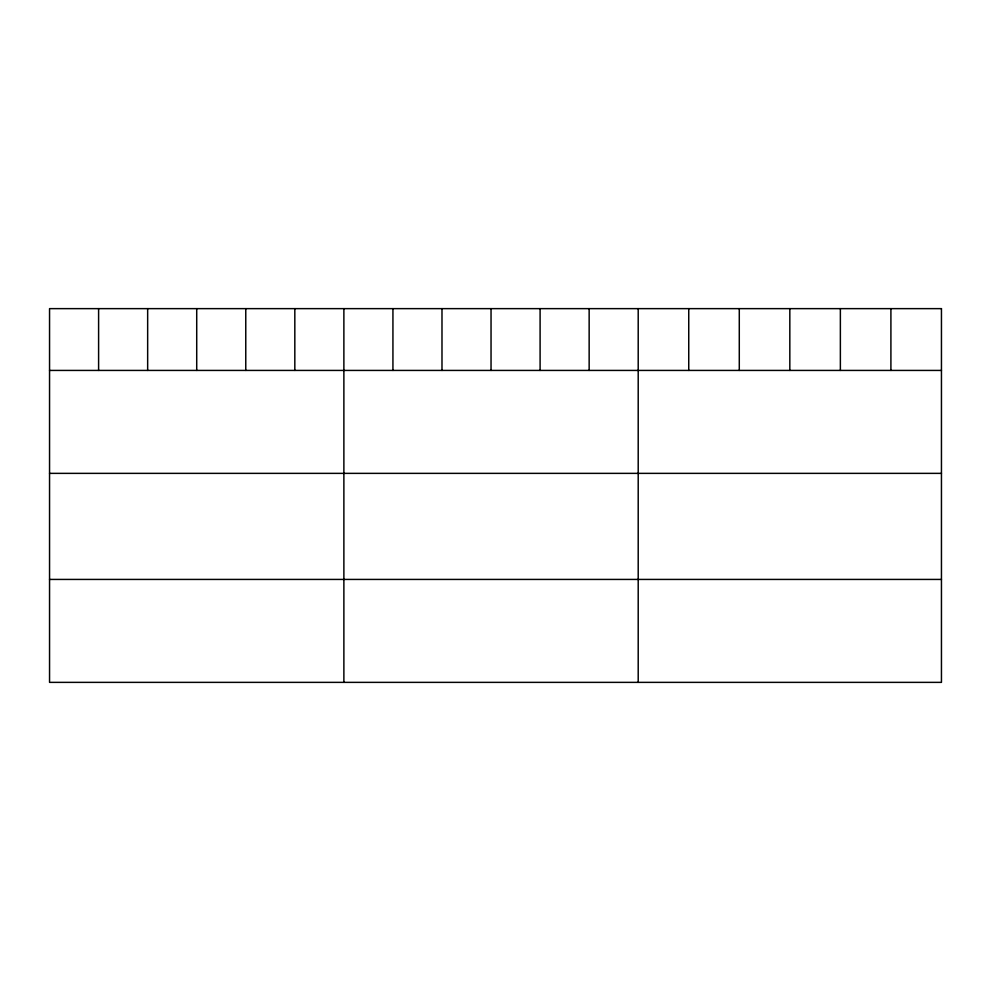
<?xml version="1.0" encoding="UTF-8"?>
<svg xmlns="http://www.w3.org/2000/svg" width="991" height="991" viewBox="0 0 991 991"><rect width="100%" height="100%" fill="white"/><g stroke="black" fill="none" stroke-linecap="round" stroke-linejoin="round"><path stroke-width="1.49" d="M49.55 370.423L941.45 370.423M49.55 473.364L941.45 473.364M49.55 579.425L941.45 579.425M890.909 308.635L890.909 370.423M840.368 308.635L840.368 370.423M789.827 308.635L789.827 370.423M739.286 308.635L739.286 370.423M688.745 308.635L688.745 370.423M638.204 308.635L638.204 682.365M589.149 308.635L589.149 370.423M540.095 308.635L540.095 370.423M491.04 308.635L491.04 370.423M441.986 308.635L441.986 370.423M392.931 308.635L392.931 370.423M343.877 308.635L343.877 682.365M294.822 308.635L294.822 370.423M245.768 308.635L245.768 370.423M196.714 308.635L196.714 370.423M147.659 308.635L147.659 370.423M98.604 308.635L98.604 370.423M941.45 308.635L49.55 308.635L49.55 682.365L941.45 682.365L941.45 308.635"/></g></svg>
